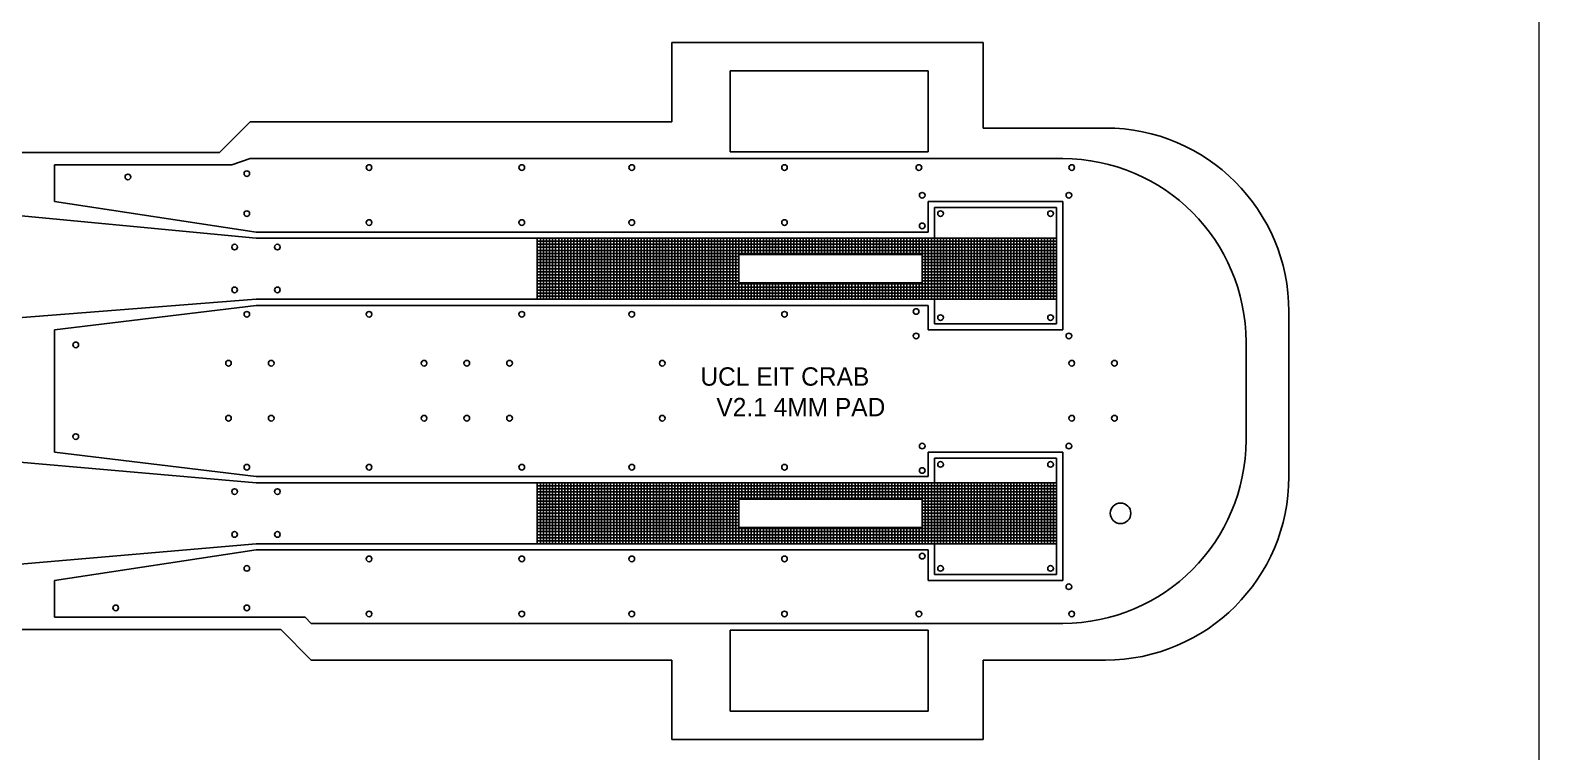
# Model space of a CAD drawing. Header units: millimetres. Extents: x 43.3 to 83.3, y 94.2 to 164.2.
# Drawn here: x 58.6 to 83.29, y 134.5 to 146.3 of the extents above; entities that cross this region are included whole.
import ezdxf

# ---------------------------------------------------------------- set-up
doc = ezdxf.new("R2010")
doc.units = ezdxf.units.MM
for name, color, linetype in [('Adhesion Layer', 52, 'Continuous'), ('Foil', 5, 'Continuous'), ('Opening', 1, 'Continuous'), ('Outline', 3, 'Continuous')]:
    doc.layers.add(name, color=color, linetype=linetype)

msp = doc.modelspace()

# ---------------------------------------------------------------- linework, layer by layer
at = {"layer": 'Adhesion Layer'}
for p, q in [((66.9, 141.9), (66.9, 142.9)), ((66.9, 142.9), (75.4, 142.9)), ((66.9, 142.85), (75.4, 142.85)), ((66.9, 142.8), (75.4, 142.8)), ((66.9, 142.75), (75.4, 142.75)), ((66.95, 141.9), (66.95, 142.9)), ((67, 141.9), (67, 142.9)), ((67.05, 141.9), (67.05, 142.9)), ((67.1, 141.9), (67.1, 142.9)), ((67.15, 141.9), (67.15, 142.9)), ((67.2, 141.9), (67.2, 142.9)), ((67.25, 141.9), (67.25, 142.9)), ((67.3, 141.9), (67.3, 142.9)), ((67.35, 141.9), (67.35, 142.9)), ((67.4, 141.9), (67.4, 142.9)), ((67.45, 141.9), (67.45, 142.9)), ((67.5, 141.9), (67.5, 142.9)), ((67.55, 141.9), (67.55, 142.9)), ((67.6, 141.9), (67.6, 142.9)), ((67.65, 141.9), (67.65, 142.9)), ((67.7, 141.9), (67.7, 142.9)), ((67.75, 141.9), (67.75, 142.9)), ((67.8, 141.9), (67.8, 142.9)), ((67.85, 141.9), (67.85, 142.9)), ((67.9, 141.9), (67.9, 142.9)), ((67.95, 141.9), (67.95, 142.9)), ((68, 141.9), (68, 142.9)), ((68.05, 141.9), (68.05, 142.9)), ((68.1, 141.9), (68.1, 142.9)), ((68.15, 141.9), (68.15, 142.9)), ((68.2, 141.9), (68.2, 142.9)), ((68.25, 141.9), (68.25, 142.9)), ((68.3, 141.9), (68.3, 142.9)), ((68.35, 141.9), (68.35, 142.9)), ((68.4, 141.9), (68.4, 142.9)), ((68.45, 141.9), (68.45, 142.9)), ((68.5, 141.9), (68.5, 142.9)), ((68.55, 141.9), (68.55, 142.9)), ((68.6, 141.9), (68.6, 142.9)), ((68.65, 141.9), (68.65, 142.9)), ((68.7, 141.9), (68.7, 142.9)), ((68.75, 141.9), (68.75, 142.9)), ((68.8, 141.9), (68.8, 142.9)), ((68.85, 141.9), (68.85, 142.9)), ((68.9, 141.9), (68.9, 142.9)), ((68.95, 141.9), (68.95, 142.9)), ((69, 141.9), (69, 142.9)), ((69.05, 141.9), (69.05, 142.9)), ((69.1, 141.9), (69.1, 142.9)), ((69.15, 141.9), (69.15, 142.9)), ((69.2, 141.9), (69.2, 142.9)), ((69.25, 141.9), (69.25, 142.9)), ((69.3, 141.9), (69.3, 142.9)), ((69.35, 141.9), (69.35, 142.9)), ((69.4, 141.9), (69.4, 142.9)), ((69.45, 141.9), (69.45, 142.9)), ((69.5, 141.9), (69.5, 142.9)), ((69.55, 141.9), (69.55, 142.9)), ((69.6, 141.9), (69.6, 142.9)), ((69.65, 141.9), (69.65, 142.9)), ((69.7, 141.9), (69.7, 142.9)), ((69.75, 141.9), (69.75, 142.9)), ((69.8, 141.9), (69.8, 142.9)), ((69.85, 141.9), (69.85, 142.9)), ((69.9, 141.9), (69.9, 142.9)), ((69.95, 141.9), (69.95, 142.9)), ((70, 141.9), (70, 142.9)), ((70.05, 141.9), (70.05, 142.9)), ((70.1, 141.9), (70.1, 142.9)), ((70.15, 141.9), (70.15, 142.9)), ((70.2, 141.9), (70.2, 142.9)), ((70.25, 142.633), (70.25, 142.9)), ((70.3, 142.633), (70.3, 142.9)), ((70.35, 142.633), (70.35, 142.9)), ((70.4, 142.633), (70.4, 142.9)), ((70.45, 142.633), (70.45, 142.9)), ((70.5, 142.633), (70.5, 142.9)), ((70.55, 142.633), (70.55, 142.9)), ((70.6, 142.633), (70.6, 142.9)), ((70.65, 142.633), (70.65, 142.9)), ((70.7, 142.633), (70.7, 142.9)), ((70.75, 142.633), (70.75, 142.9)), ((70.8, 142.633), (70.8, 142.9)), ((70.85, 142.633), (70.85, 142.9)), ((70.9, 142.633), (70.9, 142.9)), ((70.95, 142.633), (70.95, 142.9)), ((71, 142.633), (71, 142.9)), ((71.05, 142.633), (71.05, 142.9)), ((71.1, 142.633), (71.1, 142.9)), ((71.15, 142.633), (71.15, 142.9)), ((71.2, 142.633), (71.2, 142.9)), ((71.25, 142.633), (71.25, 142.9)), ((71.3, 142.633), (71.3, 142.9)), ((71.35, 142.633), (71.35, 142.9)), ((71.4, 142.633), (71.4, 142.9)), ((71.45, 142.633), (71.45, 142.9)), ((71.5, 142.633), (71.5, 142.9)), ((71.55, 142.633), (71.55, 142.9)), ((71.6, 142.633), (71.6, 142.9)), ((71.65, 142.633), (71.65, 142.9)), ((71.7, 142.633), (71.7, 142.9)), ((71.75, 142.633), (71.75, 142.9)), ((71.8, 142.633), (71.8, 142.9)), ((71.85, 142.633), (71.85, 142.9)), ((71.9, 142.633), (71.9, 142.9)), ((71.95, 142.633), (71.95, 142.9)), ((72, 142.633), (72, 142.9)), ((72.05, 142.633), (72.05, 142.9)), ((72.1, 142.633), (72.1, 142.9)), ((72.15, 142.633), (72.15, 142.9)), ((72.2, 142.633), (72.2, 142.9)), ((72.25, 142.633), (72.25, 142.9)), ((72.3, 142.633), (72.3, 142.9)), ((72.35, 142.633), (72.35, 142.9)), ((72.4, 142.633), (72.4, 142.9)), ((72.45, 142.633), (72.45, 142.9)), ((72.5, 142.633), (72.5, 142.9)), ((72.55, 142.633), (72.55, 142.9)), ((72.6, 142.633), (72.6, 142.9)), ((72.65, 142.633), (72.65, 142.9)), ((72.7, 142.633), (72.7, 142.9)), ((72.75, 142.633), (72.75, 142.9)), ((72.8, 142.633), (72.8, 142.9)), ((72.85, 142.633), (72.85, 142.9)), ((72.9, 142.633), (72.9, 142.9)), ((72.95, 142.633), (72.95, 142.9)), ((73, 142.633), (73, 142.9)), ((73.05, 142.633), (73.05, 142.9)), ((73.1, 142.633), (73.1, 142.9)), ((73.15, 142.633), (73.15, 142.9)), ((73.2, 141.9), (73.2, 142.9)), ((73.25, 141.9), (73.25, 142.9)), ((73.3, 141.9), (73.3, 142.9)), ((73.35, 141.9), (73.35, 142.9)), ((73.4, 141.9), (73.4, 142.9)), ((73.45, 141.9), (73.45, 142.9)), ((73.5, 141.9), (73.5, 142.9)), ((73.55, 141.9), (73.55, 142.9)), ((73.6, 141.9), (73.6, 142.9)), ((73.65, 141.9), (73.65, 142.9)), ((73.7, 141.9), (73.7, 142.9)), ((73.75, 141.9), (73.75, 142.9)), ((73.8, 141.9), (73.8, 142.9)), ((73.85, 141.9), (73.85, 142.9)), ((73.9, 141.9), (73.9, 142.9)), ((73.95, 141.9), (73.95, 142.9)), ((74, 141.9), (74, 142.9)), ((74.05, 141.9), (74.05, 142.9)), ((74.1, 141.9), (74.1, 142.9)), ((74.15, 141.9), (74.15, 142.9)), ((74.2, 141.9), (74.2, 142.9)), ((74.25, 141.9), (74.25, 142.9)), ((74.3, 141.9), (74.3, 142.9)), ((74.35, 141.9), (74.35, 142.9)), ((74.4, 141.9), (74.4, 142.9)), ((74.45, 141.9), (74.45, 142.9)), ((74.5, 141.9), (74.5, 142.9)), ((74.55, 141.9), (74.55, 142.9)), ((74.6, 141.9), (74.6, 142.9)), ((74.65, 141.9), (74.65, 142.9)), ((74.7, 141.9), (74.7, 142.9)), ((74.75, 141.9), (74.75, 142.9)), ((74.8, 141.9), (74.8, 142.9)), ((74.85, 141.9), (74.85, 142.9)), ((74.9, 141.9), (74.9, 142.9)), ((74.95, 141.9), (74.95, 142.9)), ((75, 141.9), (75, 142.9)), ((75.05, 141.9), (75.05, 142.9)), ((75.1, 141.9), (75.1, 142.9)), ((75.15, 141.9), (75.15, 142.9)), ((75.2, 141.9), (75.2, 142.9)), ((75.25, 141.9), (75.25, 142.9)), ((75.3, 141.9), (75.3, 142.9)), ((75.35, 141.9), (75.35, 142.9)), ((75.4, 141.9), (75.4, 142.9)), ((66.9, 142.7), (75.4, 142.7)), ((66.9, 142.65), (75.4, 142.65)), ((66.9, 142.6), (70.2, 142.6)), ((66.9, 142.55), (70.2, 142.55)), ((66.9, 142.5), (70.2, 142.5)), ((73.2, 142.6), (75.4, 142.6)), ((73.2, 142.55), (75.4, 142.55)), ((73.2, 142.5), (75.4, 142.5)), ((66.9, 142.45), (70.2, 142.45)), ((66.9, 142.4), (70.2, 142.4)), ((66.9, 142.35), (70.2, 142.35)), ((66.9, 142.3), (70.2, 142.3)), ((66.9, 142.25), (70.2, 142.25)), ((73.2, 142.45), (75.4, 142.45)), ((73.2, 142.4), (75.4, 142.4)), ((73.2, 142.35), (75.4, 142.35)), ((73.2, 142.3), (75.4, 142.3)), ((73.2, 142.25), (75.4, 142.25)), ((66.9, 142.2), (70.2, 142.2)), ((66.9, 142.15), (75.4, 142.15)), ((66.9, 142.1), (75.4, 142.1)), ((66.9, 142.05), (75.4, 142.05)), ((66.9, 142), (75.4, 142)), ((70.25, 141.9), (70.25, 142.167)), ((70.3, 141.9), (70.3, 142.167)), ((70.35, 141.9), (70.35, 142.167)), ((70.4, 141.9), (70.4, 142.167)), ((70.45, 141.9), (70.45, 142.167)), ((70.5, 141.9), (70.5, 142.167)), ((70.55, 141.9), (70.55, 142.167)), ((70.6, 141.9), (70.6, 142.167)), ((70.65, 141.9), (70.65, 142.167)), ((70.7, 141.9), (70.7, 142.167)), ((70.75, 141.9), (70.75, 142.167)), ((70.8, 141.9), (70.8, 142.167)), ((70.85, 141.9), (70.85, 142.167)), ((70.9, 141.9), (70.9, 142.167)), ((70.95, 141.9), (70.95, 142.167)), ((71, 141.9), (71, 142.167)), ((71.05, 141.9), (71.05, 142.167)), ((71.1, 141.9), (71.1, 142.167)), ((71.15, 141.9), (71.15, 142.167)), ((71.2, 141.9), (71.2, 142.167)), ((71.25, 141.9), (71.25, 142.167)), ((71.3, 141.9), (71.3, 142.167)), ((71.35, 141.9), (71.35, 142.167)), ((71.4, 141.9), (71.4, 142.167)), ((71.45, 141.9), (71.45, 142.167)), ((71.5, 141.9), (71.5, 142.167)), ((71.55, 141.9), (71.55, 142.167)), ((71.6, 141.9), (71.6, 142.167)), ((71.65, 141.9), (71.65, 142.167)), ((71.7, 141.9), (71.7, 142.167)), ((71.75, 141.9), (71.75, 142.167)), ((71.8, 141.9), (71.8, 142.167)), ((71.85, 141.9), (71.85, 142.167)), ((71.9, 141.9), (71.9, 142.167)), ((71.95, 141.9), (71.95, 142.167)), ((72, 141.9), (72, 142.167)), ((72.05, 141.9), (72.05, 142.167)), ((72.1, 141.9), (72.1, 142.167)), ((72.15, 141.9), (72.15, 142.167)), ((72.2, 141.9), (72.2, 142.167)), ((72.25, 141.9), (72.25, 142.167)), ((72.3, 141.9), (72.3, 142.167)), ((72.35, 141.9), (72.35, 142.167)), ((72.4, 141.9), (72.4, 142.167)), ((72.45, 141.9), (72.45, 142.167)), ((72.5, 141.9), (72.5, 142.167)), ((72.55, 141.9), (72.55, 142.167)), ((72.6, 141.9), (72.6, 142.167)), ((72.65, 141.9), (72.65, 142.167)), ((72.7, 141.9), (72.7, 142.167)), ((72.75, 141.9), (72.75, 142.167)), ((72.8, 141.9), (72.8, 142.167)), ((72.85, 141.9), (72.85, 142.167)), ((72.9, 141.9), (72.9, 142.167)), ((72.95, 141.9), (72.95, 142.167)), ((73, 141.9), (73, 142.167)), ((73.05, 141.9), (73.05, 142.167)), ((73.1, 141.9), (73.1, 142.167)), ((73.15, 141.9), (73.15, 142.167)), ((73.2, 142.2), (75.4, 142.2)), ((66.9, 141.95), (75.4, 141.95)), ((66.9, 141.9), (75.4, 141.9)), ((66.9, 137.9), (66.9, 138.9)), ((66.9, 138.9), (75.4, 138.9)), ((66.9, 138.85), (75.4, 138.85)), ((66.9, 138.8), (75.4, 138.8)), ((66.95, 137.9), (66.95, 138.9)), ((67, 137.9), (67, 138.9)), ((67.05, 137.9), (67.05, 138.9)), ((67.1, 137.9), (67.1, 138.9)), ((67.15, 137.9), (67.15, 138.9)), ((67.2, 137.9), (67.2, 138.9)), ((67.25, 137.9), (67.25, 138.9)), ((67.3, 137.9), (67.3, 138.9)), ((67.35, 137.9), (67.35, 138.9)), ((67.4, 137.9), (67.4, 138.9)), ((67.45, 137.9), (67.45, 138.9)), ((67.5, 137.9), (67.5, 138.9)), ((67.55, 137.9), (67.55, 138.9)), ((67.6, 137.9), (67.6, 138.9)), ((67.65, 137.9), (67.65, 138.9)), ((67.7, 137.9), (67.7, 138.9)), ((67.75, 137.9), (67.75, 138.9)), ((67.8, 137.9), (67.8, 138.9)), ((67.85, 137.9), (67.85, 138.9)), ((67.9, 137.9), (67.9, 138.9)), ((67.95, 137.9), (67.95, 138.9)), ((68, 137.9), (68, 138.9)), ((68.05, 137.9), (68.05, 138.9)), ((68.1, 137.9), (68.1, 138.9)), ((68.15, 137.9), (68.15, 138.9)), ((68.2, 137.9), (68.2, 138.9)), ((68.25, 137.9), (68.25, 138.9)), ((68.3, 137.9), (68.3, 138.9)), ((68.35, 137.9), (68.35, 138.9)), ((68.4, 137.9), (68.4, 138.9)), ((68.45, 137.9), (68.45, 138.9)), ((68.5, 137.9), (68.5, 138.9)), ((68.55, 137.9), (68.55, 138.9)), ((68.6, 137.9), (68.6, 138.9)), ((68.65, 137.9), (68.65, 138.9)), ((68.7, 137.9), (68.7, 138.9)), ((68.75, 137.9), (68.75, 138.9)), ((68.8, 137.9), (68.8, 138.9)), ((68.85, 137.9), (68.85, 138.9)), ((68.9, 137.9), (68.9, 138.9)), ((68.95, 137.9), (68.95, 138.9)), ((69, 137.9), (69, 138.9)), ((69.05, 137.9), (69.05, 138.9)), ((69.1, 137.9), (69.1, 138.9)), ((69.15, 137.9), (69.15, 138.9)), ((69.2, 137.9), (69.2, 138.9)), ((69.25, 137.9), (69.25, 138.9)), ((69.3, 137.9), (69.3, 138.9)), ((69.35, 137.9), (69.35, 138.9)), ((69.4, 137.9), (69.4, 138.9)), ((69.45, 137.9), (69.45, 138.9)), ((69.5, 137.9), (69.5, 138.9)), ((69.55, 137.9), (69.55, 138.9)), ((69.6, 137.9), (69.6, 138.9)), ((69.65, 137.9), (69.65, 138.9)), ((69.7, 137.9), (69.7, 138.9)), ((69.75, 137.9), (69.75, 138.9)), ((69.8, 137.9), (69.8, 138.9)), ((69.85, 137.9), (69.85, 138.9)), ((69.9, 137.9), (69.9, 138.9)), ((69.95, 137.9), (69.95, 138.9)), ((70, 137.9), (70, 138.9)), ((70.05, 137.9), (70.05, 138.9)), ((70.1, 137.9), (70.1, 138.9)), ((70.15, 137.9), (70.15, 138.9)), ((70.2, 137.9), (70.2, 138.9)), ((70.25, 138.633), (70.25, 138.9)), ((70.3, 138.633), (70.3, 138.9)), ((70.35, 138.633), (70.35, 138.9)), ((70.4, 138.633), (70.4, 138.9)), ((70.45, 138.633), (70.45, 138.9)), ((70.5, 138.633), (70.5, 138.9)), ((70.55, 138.633), (70.55, 138.9)), ((70.6, 138.633), (70.6, 138.9)), ((70.65, 138.633), (70.65, 138.9)), ((70.7, 138.633), (70.7, 138.9)), ((70.75, 138.633), (70.75, 138.9)), ((70.8, 138.633), (70.8, 138.9)), ((70.85, 138.633), (70.85, 138.9)), ((70.9, 138.633), (70.9, 138.9)), ((70.95, 138.633), (70.95, 138.9)), ((71, 138.633), (71, 138.9)), ((71.05, 138.633), (71.05, 138.9)), ((71.1, 138.633), (71.1, 138.9)), ((71.15, 138.633), (71.15, 138.9)), ((71.2, 138.633), (71.2, 138.9)), ((71.25, 138.633), (71.25, 138.9)), ((71.3, 138.633), (71.3, 138.9)), ((71.35, 138.633), (71.35, 138.9)), ((71.4, 138.633), (71.4, 138.9)), ((71.45, 138.633), (71.45, 138.9)), ((71.5, 138.633), (71.5, 138.9)), ((71.55, 138.633), (71.55, 138.9)), ((71.6, 138.633), (71.6, 138.9)), ((71.65, 138.633), (71.65, 138.9)), ((71.7, 138.633), (71.7, 138.9)), ((71.75, 138.633), (71.75, 138.9)), ((71.8, 138.633), (71.8, 138.9)), ((71.85, 138.633), (71.85, 138.9)), ((71.9, 138.633), (71.9, 138.9)), ((71.95, 138.633), (71.95, 138.9)), ((72, 138.633), (72, 138.9)), ((72.05, 138.633), (72.05, 138.9)), ((72.1, 138.633), (72.1, 138.9)), ((72.15, 138.633), (72.15, 138.9)), ((72.2, 138.633), (72.2, 138.9)), ((72.25, 138.633), (72.25, 138.9)), ((72.3, 138.633), (72.3, 138.9)), ((72.35, 138.633), (72.35, 138.9)), ((72.4, 138.633), (72.4, 138.9)), ((72.45, 138.633), (72.45, 138.9)), ((72.5, 138.633), (72.5, 138.9)), ((72.55, 138.633), (72.55, 138.9)), ((72.6, 138.633), (72.6, 138.9)), ((72.65, 138.633), (72.65, 138.9)), ((72.7, 138.633), (72.7, 138.9)), ((72.75, 138.633), (72.75, 138.9)), ((72.8, 138.633), (72.8, 138.9)), ((72.85, 138.633), (72.85, 138.9)), ((72.9, 138.633), (72.9, 138.9)), ((72.95, 138.633), (72.95, 138.9)), ((73, 138.633), (73, 138.9)), ((73.05, 138.633), (73.05, 138.9)), ((73.1, 138.633), (73.1, 138.9)), ((73.15, 138.633), (73.15, 138.9)), ((73.2, 137.9), (73.2, 138.9)), ((73.25, 137.9), (73.25, 138.9)), ((73.3, 137.9), (73.3, 138.9)), ((73.35, 137.9), (73.35, 138.9)), ((73.4, 137.9), (73.4, 138.9)), ((73.45, 137.9), (73.45, 138.9)), ((73.5, 137.9), (73.5, 138.9)), ((73.55, 137.9), (73.55, 138.9)), ((73.6, 137.9), (73.6, 138.9)), ((73.65, 137.9), (73.65, 138.9)), ((73.7, 137.9), (73.7, 138.9)), ((73.75, 137.9), (73.75, 138.9)), ((73.8, 137.9), (73.8, 138.9)), ((73.85, 137.9), (73.85, 138.9)), ((73.9, 137.9), (73.9, 138.9)), ((73.95, 137.9), (73.95, 138.9)), ((74, 137.9), (74, 138.9)), ((74.05, 137.9), (74.05, 138.9)), ((74.1, 137.9), (74.1, 138.9)), ((74.15, 137.9), (74.15, 138.9)), ((74.2, 137.9), (74.2, 138.9)), ((74.25, 137.9), (74.25, 138.9)), ((74.3, 137.9), (74.3, 138.9)), ((74.35, 137.9), (74.35, 138.9)), ((74.4, 137.9), (74.4, 138.9)), ((74.45, 137.9), (74.45, 138.9)), ((74.5, 137.9), (74.5, 138.9)), ((74.55, 137.9), (74.55, 138.9)), ((74.6, 137.9), (74.6, 138.9)), ((74.65, 137.9), (74.65, 138.9)), ((74.7, 137.9), (74.7, 138.9)), ((74.75, 137.9), (74.75, 138.9)), ((74.8, 137.9), (74.8, 138.9)), ((74.85, 137.9), (74.85, 138.9)), ((74.9, 137.9), (74.9, 138.9)), ((74.95, 137.9), (74.95, 138.9)), ((75, 137.9), (75, 138.9)), ((75.05, 137.9), (75.05, 138.9)), ((75.1, 137.9), (75.1, 138.9)), ((75.15, 137.9), (75.15, 138.9)), ((75.2, 137.9), (75.2, 138.9)), ((75.25, 137.9), (75.25, 138.9)), ((75.3, 137.9), (75.3, 138.9)), ((75.35, 137.9), (75.35, 138.9)), ((75.4, 137.9), (75.4, 138.9)), ((66.9, 138.75), (75.4, 138.75)), ((66.9, 138.7), (75.4, 138.7)), ((66.9, 138.65), (75.4, 138.65)), ((66.9, 138.6), (70.2, 138.6)), ((66.9, 138.55), (70.2, 138.55)), ((73.2, 138.6), (75.4, 138.6)), ((73.2, 138.55), (75.4, 138.55)), ((66.9, 138.5), (70.2, 138.5)), ((66.9, 138.45), (70.2, 138.45)), ((66.9, 138.4), (70.2, 138.4)), ((66.9, 138.35), (70.2, 138.35)), ((66.9, 138.3), (70.2, 138.3)), ((73.2, 138.5), (75.4, 138.5)), ((73.2, 138.45), (75.4, 138.45)), ((73.2, 138.4), (75.4, 138.4)), ((73.2, 138.35), (75.4, 138.35)), ((73.2, 138.3), (75.4, 138.3)), ((66.9, 138.25), (70.2, 138.25)), ((66.9, 138.2), (70.2, 138.2)), ((66.9, 138.15), (75.4, 138.15)), ((66.9, 138.1), (75.4, 138.1)), ((66.9, 138.05), (75.4, 138.05)), ((70.25, 137.9), (70.25, 138.167)), ((70.3, 137.9), (70.3, 138.167)), ((70.35, 137.9), (70.35, 138.167)), ((70.4, 137.9), (70.4, 138.167)), ((70.45, 137.9), (70.45, 138.167)), ((70.5, 137.9), (70.5, 138.167)), ((70.55, 137.9), (70.55, 138.167)), ((70.6, 137.9), (70.6, 138.167)), ((70.65, 137.9), (70.65, 138.167)), ((70.7, 137.9), (70.7, 138.167)), ((70.75, 137.9), (70.75, 138.167)), ((70.8, 137.9), (70.8, 138.167)), ((70.85, 137.9), (70.85, 138.167)), ((70.9, 137.9), (70.9, 138.167)), ((70.95, 137.9), (70.95, 138.167)), ((71, 137.9), (71, 138.167)), ((71.05, 137.9), (71.05, 138.167)), ((71.1, 137.9), (71.1, 138.167)), ((71.15, 137.9), (71.15, 138.167)), ((71.2, 137.9), (71.2, 138.167)), ((71.25, 137.9), (71.25, 138.167)), ((71.3, 137.9), (71.3, 138.167)), ((71.35, 137.9), (71.35, 138.167)), ((71.4, 137.9), (71.4, 138.167)), ((71.45, 137.9), (71.45, 138.167)), ((71.5, 137.9), (71.5, 138.167)), ((71.55, 137.9), (71.55, 138.167)), ((71.6, 137.9), (71.6, 138.167)), ((71.65, 137.9), (71.65, 138.167)), ((71.7, 137.9), (71.7, 138.167)), ((71.75, 137.9), (71.75, 138.167)), ((71.8, 137.9), (71.8, 138.167)), ((71.85, 137.9), (71.85, 138.167)), ((71.9, 137.9), (71.9, 138.167)), ((71.95, 137.9), (71.95, 138.167)), ((72, 137.9), (72, 138.167)), ((72.05, 137.9), (72.05, 138.167)), ((72.1, 137.9), (72.1, 138.167)), ((72.15, 137.9), (72.15, 138.167)), ((72.2, 137.9), (72.2, 138.167)), ((72.25, 137.9), (72.25, 138.167)), ((72.3, 137.9), (72.3, 138.167)), ((72.35, 137.9), (72.35, 138.167)), ((72.4, 137.9), (72.4, 138.167)), ((72.45, 137.9), (72.45, 138.167)), ((72.5, 137.9), (72.5, 138.167)), ((72.55, 137.9), (72.55, 138.167)), ((72.6, 137.9), (72.6, 138.167)), ((72.65, 137.9), (72.65, 138.167)), ((72.7, 137.9), (72.7, 138.167)), ((72.75, 137.9), (72.75, 138.167)), ((72.8, 137.9), (72.8, 138.167)), ((72.85, 137.9), (72.85, 138.167)), ((72.9, 137.9), (72.9, 138.167)), ((72.95, 137.9), (72.95, 138.167)), ((73, 137.9), (73, 138.167)), ((73.05, 137.9), (73.05, 138.167)), ((73.1, 137.9), (73.1, 138.167)), ((73.15, 137.9), (73.15, 138.167)), ((73.2, 138.25), (75.4, 138.25)), ((73.2, 138.2), (75.4, 138.2)), ((66.9, 138), (75.4, 138)), ((66.9, 137.95), (75.4, 137.95)), ((66.9, 137.9), (75.4, 137.9))]:
    msp.add_line(p, q, dxfattribs=at)
at = {"layer": 'Foil'}
for p, q in [((73.2, 145.636), (70.057, 145.636)), ((70.057, 145.636), (70.057, 144.31)), ((73.3, 145.636), (73.2, 145.636)), ((73.3, 144.31), (73.3, 145.636)), ((70.057, 144.31), (73.2, 144.31)), ((73.2, 144.31), (73.3, 144.31)), ((62.3, 142.9), (50.7, 144)), ((61.9, 144.1), (59, 144.1)), ((59, 144.1), (59, 143.5)), ((62.2, 144.2), (61.9, 144.1)), ((69.7, 144.2), (62.2, 144.2)), ((73.4, 144.2), (69.7, 144.2)), ((75.4, 144.2), (73.4, 144.2)), ((75.5, 144.2), (75.4, 144.2)), ((59, 143.5), (62.3, 143)), ((73.3, 143), (73.3, 143.5)), ((73.3, 143.5), (73.4, 143.5)), ((73.4, 143.5), (75.5, 143.5)), ((75.5, 143.5), (75.5, 142.4)), ((75.4, 143.4), (73.4, 143.4)), ((73.4, 143.4), (73.4, 142.9)), ((75.4, 141.5), (75.4, 143.4)), ((62.3, 143), (62.4, 143)), ((62.4, 143), (67.1, 143)), ((67.1, 143), (69.7, 143)), ((69.7, 143), (73.3, 143)), ((66.9, 142.9), (62.3, 142.9)), ((69.7, 142.9), (66.9, 142.9)), ((69.7, 142.9), (73.4, 142.9)), ((75.5, 142.4), (75.5, 141.4)), ((50.7, 141), (62.3, 141.9)), ((62.3, 141.8), (59, 141.4)), ((62.3, 141.9), (63.2, 141.9)), ((63.3, 141.8), (62.3, 141.8)), ((63.2, 141.9), (66.9, 141.9)), ((67, 141.8), (63.3, 141.8)), ((66.9, 141.9), (69.7, 141.9)), ((69.7, 141.8), (67, 141.8)), ((69.7, 141.9), (70, 141.9)), ((73.2, 141.8), (69.7, 141.8)), ((70, 141.9), (73.3, 141.9)), ((73.3, 141.8), (73.2, 141.8)), ((73.3, 141.9), (73.4, 141.9)), ((73.3, 141.4), (73.3, 141.8)), ((73.4, 141.9), (73.4, 141.5)), ((73.4, 141.5), (75.4, 141.5)), ((59, 141.4), (59, 139.4)), ((73.4, 141.4), (73.3, 141.4)), ((75.5, 141.4), (73.4, 141.4)), ((78.5, 139.6), (78.5, 141.2)), ((62.3, 138.9), (50.7, 139.9)), ((59, 139.4), (62.3, 139)), ((73.3, 139), (73.3, 139.4)), ((73.3, 139.4), (73.4, 139.4)), ((73.4, 139.4), (75.5, 139.4)), ((75.4, 139.3), (73.4, 139.3)), ((73.4, 139.3), (73.4, 138.9)), ((75.4, 137.4), (75.4, 139.3)), ((75.5, 139.4), (75.5, 138.4)), ((62.3, 139), (63.4, 139)), ((63.3, 138.9), (62.3, 138.9)), ((66.9, 138.9), (63.3, 138.9)), ((63.4, 139), (67, 139)), ((69.7, 138.9), (66.9, 138.9)), ((67, 139), (69.7, 139)), ((69.7, 139), (73.3, 139)), ((69.7, 138.9), (73.4, 138.9)), ((75.5, 138.4), (75.5, 137.3)), ((50.7, 136.9), (62.3, 137.9)), ((62.3, 137.8), (59, 137.3)), ((62.3, 137.9), (63.2, 137.9)), ((63.4, 137.8), (62.3, 137.8)), ((63.2, 137.9), (66.9, 137.9)), ((67.1, 137.8), (63.4, 137.8)), ((66.9, 137.9), (69.7, 137.9)), ((69.7, 137.8), (67.1, 137.8)), ((69.7, 137.9), (70, 137.9)), ((73.2, 137.8), (69.7, 137.8)), ((70, 137.9), (73.3, 137.9)), ((73.3, 137.8), (73.2, 137.8)), ((73.3, 137.9), (73.4, 137.9)), ((73.3, 137.3), (73.3, 137.8)), ((73.4, 137.9), (73.4, 137.4)), ((59, 137.3), (59, 136.7)), ((73.4, 137.3), (73.3, 137.3)), ((73.4, 137.4), (75.4, 137.4)), ((75.5, 137.3), (73.4, 137.3)), ((59, 136.7), (63.1, 136.7)), ((63.1, 136.7), (63.2, 136.6)), ((63.2, 136.6), (69.7, 136.6)), ((69.7, 136.6), (73.2, 136.6)), ((73.2, 136.6), (75.4, 136.6)), ((75.4, 136.6), (75.5, 136.6)), ((73.2, 136.491), (70.057, 136.491)), ((70.057, 136.491), (70.057, 135.165)), ((73.3, 136.491), (73.2, 136.491)), ((73.3, 135.165), (73.3, 136.491)), ((70.057, 135.165), (73.2, 135.165)), ((73.2, 135.165), (73.3, 135.165))]:
    msp.add_line(p, q, dxfattribs=at)
for centre, radius in [((62.146, 143.954), 0.0463), ((64.146, 144.054), 0.0463), ((66.646, 144.054), 0.0463), ((68.446, 144.054), 0.0463), ((70.946, 144.054), 0.0463), ((73.146, 144.054), 0.0463), ((75.646, 144.054), 0.0463), ((60.2, 143.9), 0.0463), ((73.2, 143.6), 0.0463), ((75.6, 143.6), 0.0463), ((62.146, 143.3), 0.0463), ((73.5, 143.3), 0.0463), ((75.3, 143.3), 0.0463), ((64.146, 143.154), 0.0463), ((66.646, 143.154), 0.0463), ((68.446, 143.154), 0.0463), ((70.946, 143.154), 0.0463), ((73.2, 143.1), 0.0463), ((61.946, 142.754), 0.0463), ((62.646, 142.754), 0.0463), ((61.946, 142.054), 0.0463), ((62.646, 142.054), 0.0463), ((73.1, 141.7), 0.0463), ((62.146, 141.654), 0.0463), ((64.146, 141.654), 0.0463), ((66.646, 141.654), 0.0463), ((68.446, 141.654), 0.0463), ((70.946, 141.654), 0.0463), ((73.5, 141.6), 0.0463), ((75.3, 141.6), 0.0463), ((73.1, 141.3), 0.0463), ((75.6, 141.3), 0.0463), ((59.346, 141.154), 0.0463), ((61.846, 140.854), 0.0463), ((62.546, 140.854), 0.0463), ((65.046, 140.854), 0.0463), ((65.746, 140.854), 0.0463), ((66.446, 140.854), 0.0463), ((68.946, 140.854), 0.0463), ((75.646, 140.854), 0.0463), ((76.346, 140.854), 0.0463), ((61.846, 139.954), 0.0463), ((62.546, 139.954), 0.0463), ((65.046, 139.954), 0.0463), ((65.746, 139.954), 0.0463), ((66.446, 139.954), 0.0463), ((68.946, 139.954), 0.0463), ((75.646, 139.954), 0.0463), ((76.346, 139.954), 0.0463), ((59.346, 139.654), 0.0463), ((73.2, 139.5), 0.0463), ((75.6, 139.5), 0.0463), ((62.146, 139.154), 0.0463), ((64.146, 139.154), 0.0463), ((66.646, 139.154), 0.0463), ((68.446, 139.154), 0.0463), ((70.946, 139.154), 0.0463), ((73.2, 139.1), 0.0463), ((73.5, 139.2), 0.0463), ((75.3, 139.2), 0.0463), ((61.946, 138.754), 0.0463), ((62.646, 138.754), 0.0463), ((76.446, 138.4), 0.168), ((61.946, 138.054), 0.0463), ((62.646, 138.054), 0.0463), ((62.146, 137.5), 0.0463), ((64.146, 137.654), 0.0463), ((66.646, 137.654), 0.0463), ((68.446, 137.654), 0.0463), ((70.946, 137.654), 0.0463), ((73.2, 137.7), 0.0463), ((73.5, 137.5), 0.0463), ((75.3, 137.5), 0.0463), ((75.6, 137.2), 0.0463), ((60, 136.854), 0.0463), ((62.146, 136.854), 0.0463), ((64.146, 136.754), 0.0463), ((66.646, 136.754), 0.0463), ((68.446, 136.754), 0.0463), ((70.946, 136.754), 0.0463), ((73.146, 136.754), 0.0463), ((75.646, 136.754), 0.0463)]:
    msp.add_circle(centre, radius, dxfattribs=at)
for centre, start, end in [((75.5, 141.2), 0, 90), ((75.5, 139.6), 270, 0)]:
    msp.add_arc(centre, 3, start, end, dxfattribs=at)
at = {"layer": 'Opening', "linetype": 'Continuous', "lineweight": 0}
for p, q in [((83.292, 164.211), (83.292, 94.211)), ((70.2, 142.167), (70.2, 142.633)), ((70.2, 142.633), (73.2, 142.633)), ((73.2, 142.633), (73.2, 142.167)), ((73.2, 142.167), (70.2, 142.167)), ((70.2, 138.167), (70.2, 138.633)), ((70.2, 138.633), (73.2, 138.633)), ((73.2, 138.633), (73.2, 138.167)), ((73.2, 138.167), (70.2, 138.167))]:
    msp.add_line(p, q, dxfattribs=at)
at = {"layer": 'Outline'}
for p, q in [((69.1, 146), (69.1, 146.1)), ((69.1, 146.1), (74.2, 146.1)), ((69.1, 145.6), (69.1, 146)), ((74.2, 146.1), (74.2, 145.6)), ((69.1, 144.8), (69.1, 145.6)), ((74.2, 145.6), (74.2, 144.7)), ((61.7, 144.3), (62.2, 144.8)), ((62.2, 144.8), (69.1, 144.8)), ((74.2, 144.7), (76.2, 144.7)), ((56.7, 144.3), (61.7, 144.3)), ((79.2, 141.7), (79.2, 139)), ((62.7, 136.5), (56.7, 136.5)), ((63.2, 136), (62.7, 136.5)), ((69.1, 136), (63.2, 136)), ((69.1, 134.7), (69.1, 136)), ((74.2, 136), (74.2, 134.7)), ((74.2, 136), (76.2, 136)), ((74.2, 134.7), (69.1, 134.7))]:
    msp.add_line(p, q, dxfattribs=at)
for centre, start, end in [((76.2, 141.7), 0, 90), ((76.2, 139), 270, 0)]:
    msp.add_arc(centre, 3, start, end, dxfattribs=at)

# ---------------------------------------------------------------- texts
at = {"layer": 'Foil'}
for s, p in [('UCL EIT CRAB', (69.569, 140.487)), ('V2.1 4MM PAD', (69.831, 139.987))]:
    msp.add_text(s, height=0.3, dxfattribs=at).set_placement(p)

doc.saveas('drawing.dxf')
